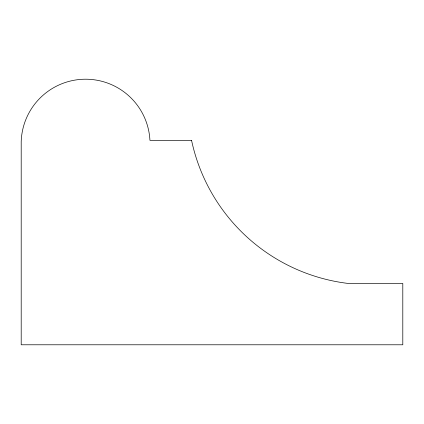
<?xml version="1.0" encoding="UTF-8"?>
<svg xmlns="http://www.w3.org/2000/svg" width="424" height="424" viewBox="0 0 424 424"><rect width="100%" height="100%" fill="white"/><g stroke="black" fill="none" stroke-linecap="round" stroke-linejoin="round"><path stroke-width="0.64" d="M191.558 140.36L149.937 140.36A64.427 64.427 0 0 0 84.917 79.214A64.427 64.427 0 0 0 21.2 141.717L21.2 344.786L402.8 344.786L402.8 283.46L348.284 283.46A182.511 182.511 0 0 1 191.558 140.36"/></g></svg>
